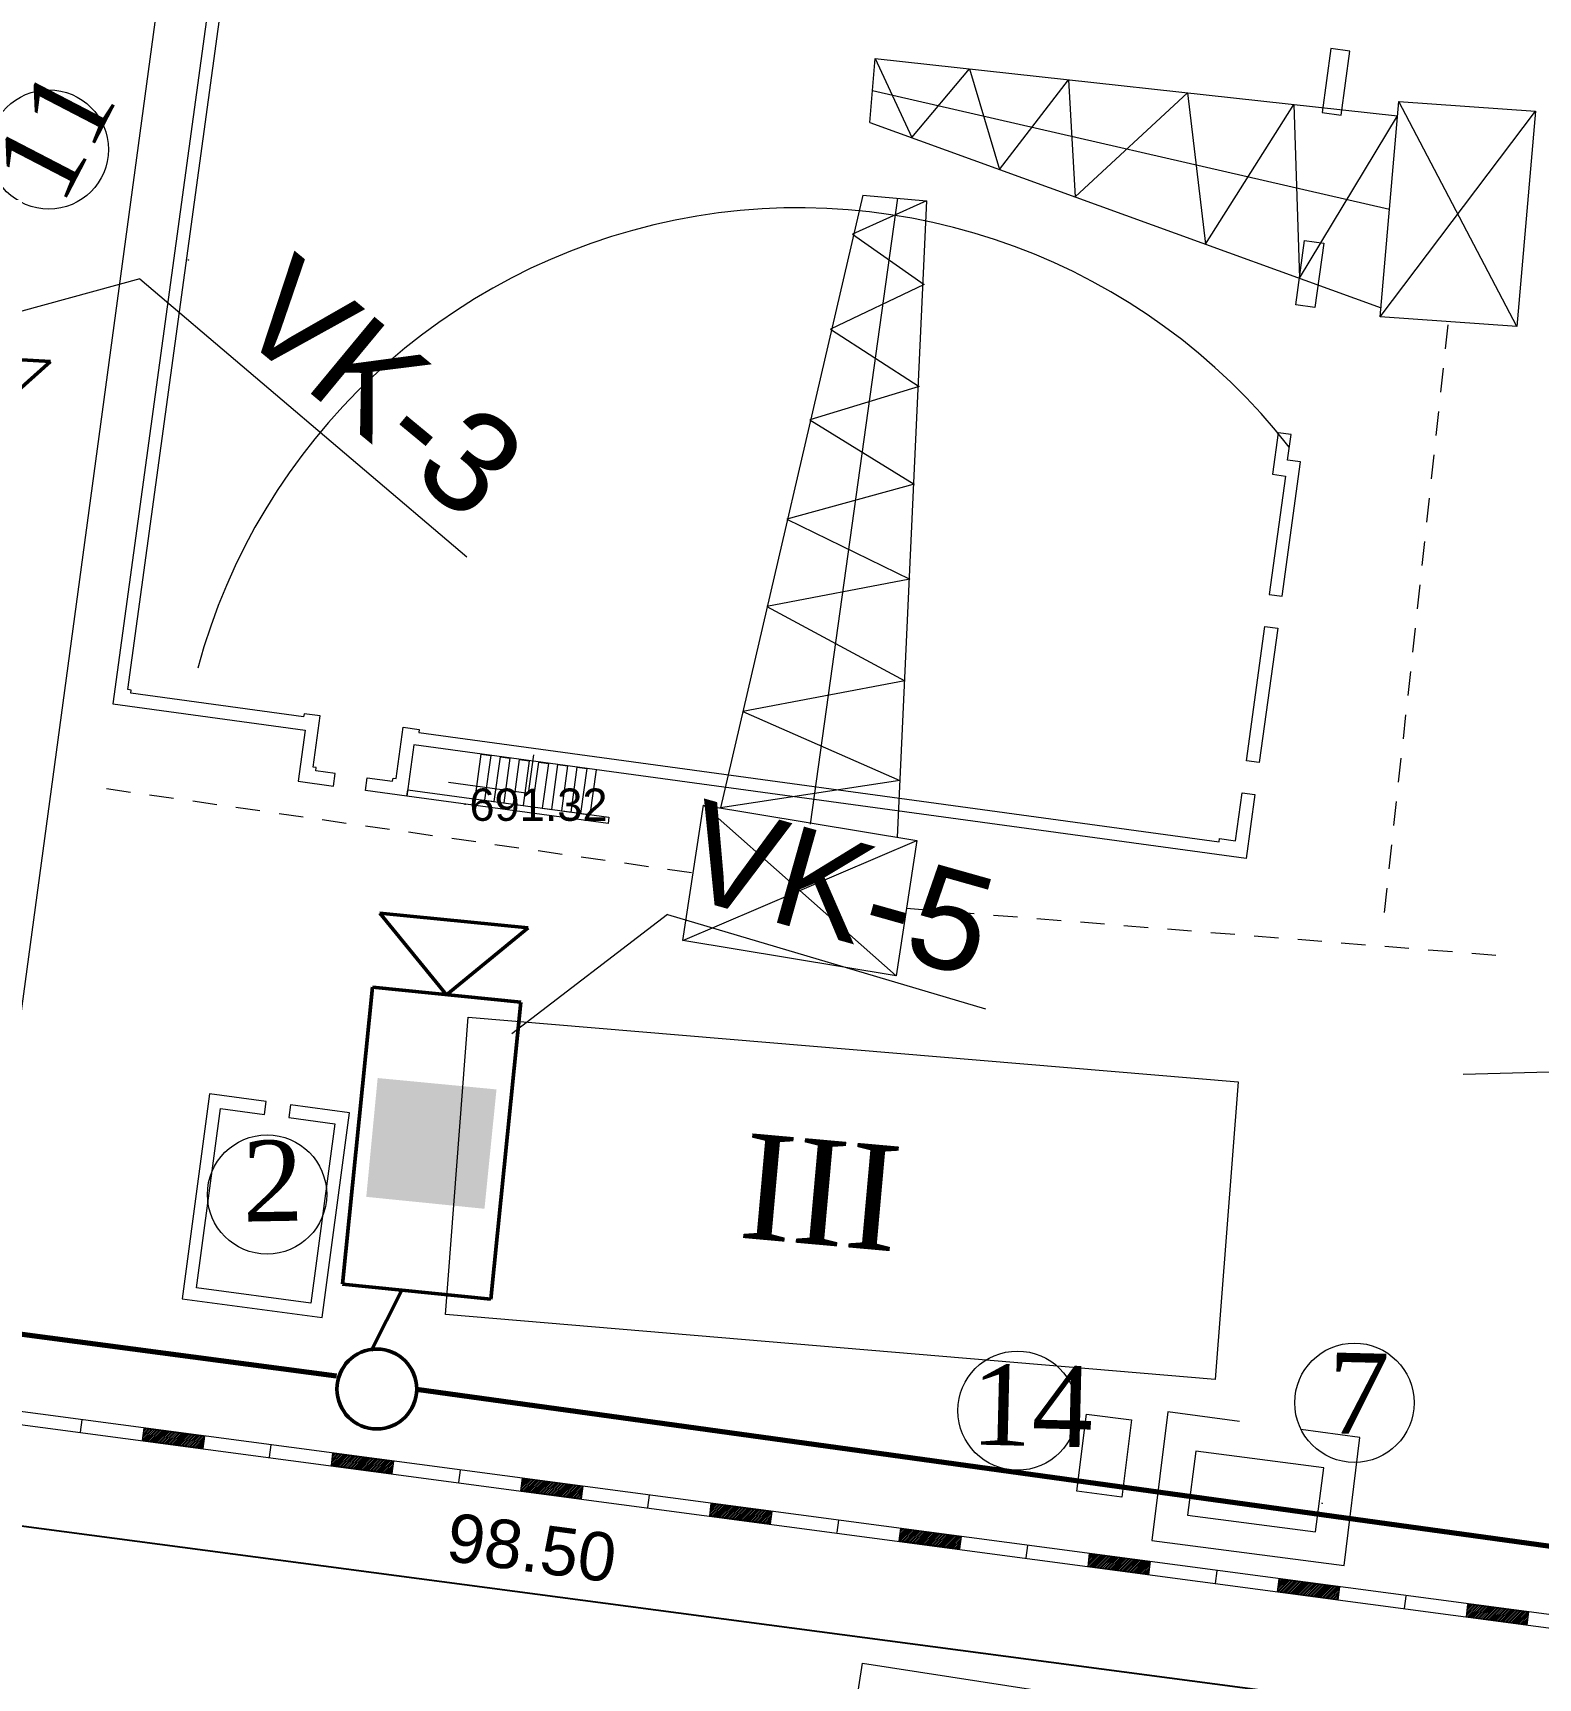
# Model space of a CAD drawing. Header units: feet. Extents: x 3381 to 682707, y 675186 to 4374675.
# Drawn here: x 681288.3 to 681334.9, y 4373040 to 4373091 of the extents above; entities that cross this region are included whole.
import ezdxf

# ---------------------------------------------------------------- set-up
doc = ezdxf.new("R2010")
doc.units = ezdxf.units.FT
doc.header["$MEASUREMENT"] = 0
doc.header["$PDMODE"] = 34
doc.header["$PDSIZE"] = 0.01
doc.linetypes.add('DUZ', pattern=[0])
doc.linetypes.add('JIS_02_0.7', pattern=[1.35, 0.75, -0.6])
doc.layers.get('0').update_dxf_attribs({"linetype": 'CONTINUOUS'})
doc.layers.get('Defpoints').update_dxf_attribs({"linetype": 'CONTINUOUS'})
for name, color, linetype in [('0_Point_Height', 2, 'CONTINUOUS'), ('0_Point_Point', 7, 'CONTINUOUS'), ('Layer8', 7, 'CONTINUOUS'), ('ramka', 7, 'CONTINUOUS')]:
    doc.layers.add(name, color=color, linetype=linetype)
doc.layers.add('_cp_basic_Shtamp_0.5', color=7, linetype='CONTINUOUS', lineweight=50)
doc.layers.add('Layer2_Ном._пера__1', color=7, linetype='CONTINUOUS', lineweight=15)
doc.styles.add('ARİAL', font='arial.ttf')
doc.styles.get("Standard").update_dxf_attribs({"font": 'arial.ttf', "height": 1.5})
doc.styles.add('style5', font='arialazlat.ttf', dxfattribs={"height": 400})
doc.linetypes.add('FENCELINE2', pattern='A,6.35,-2.54,[132,ltypeshp.shx,S=2.54,R=0,X=-2.54,Y=0],-2.54,25.4', length=36.83)
doc.dimstyles.new('ISO-25', dxfattribs={"dimtxt": 1.5, "dimasz": 1, "dimexe": 1.25, "dimexo": 0.625, "dimtad": 1, "dimtxsty": 'Standard', "dimblk": 'OBLIQUE', "dimcen": 2.5, "dimadec": 0, "dimazin": 0, "dimtfac": 1, "dimtmove": 0, "dimatfit": 3, "dimldrblk": 'OBLIQUE', "dimfxl": 1, "dimarcsym": 0})

# ---------------------------------------------------------------- blocks, each defined once
blk = doc.blocks.new('_Oblique')
at = {"color": 0, "linetype": 'ByBlock', "lineweight": -2}
blk.add_line((-0.5, -0.5), (0.5, 0.5), dxfattribs=at)
blk = doc.blocks.new('*D49')
at = {"color": 0, "lineweight": -2, "transparency": 16777216}
for p, q in [((681251.443, 4373044.258), (681249.932, 4373039.293)), ((681250.296, 4373040.489), (681342.296, 4373012.489)), ((681343.443, 4373016.258), (681341.932, 4373011.293))]:
    blk.add_line(p, q, dxfattribs=at)
at = {"layer": 'Defpoints', "color": 0, "lineweight": 30, "transparency": 16777216}
for p in [(681251.625, 4373044.856), (681343.625, 4373016.856), (681342.296, 4373012.489)]:
    blk.add_point(p, dxfattribs=at)
at = {"color": 0, "lineweight": -2, "transparency": 16777216}
for p, rotation in [((681250.296, 4373040.489), 163.072486935853), ((681342.296, 4373012.489), 343.072486935853)]:
    blk.add_blockref('_Oblique', p, dxfattribs=dict(at, rotation=rotation))
at = {"color": 0, "lineweight": 20, "transparency": 16777216, "insert": (681296.741, 4373027.95), "char_height": 1.5, "attachment_point": 5, "rotation": 343.0725}
blk.add_mtext('96,17', dxfattribs=at)
blk = doc.blocks.new('*D50')
at = {"color": 0, "lineweight": -2, "transparency": 16777216}
for p, q in [((681294.069, 4373129.141), (681290.458, 4373130.989)), ((681291.571, 4373130.419), (681248.571, 4373046.419)), ((681251.069, 4373045.141), (681247.458, 4373046.989))]:
    blk.add_line(p, q, dxfattribs=at)
at = {"layer": 'Defpoints', "color": 0, "lineweight": 30, "transparency": 16777216}
for p in [(681294.625, 4373128.856), (681248.571, 4373046.419), (681251.625, 4373044.856)]:
    blk.add_point(p, dxfattribs=at)
at = {"color": 0, "lineweight": -2, "transparency": 16777216}
for p, rotation in [((681291.571, 4373130.419), 62.89187712919826), ((681248.571, 4373046.419), 242.8918771291982)]:
    blk.add_blockref('_Oblique', p, dxfattribs=dict(at, rotation=rotation))
at = {"color": 0, "lineweight": 18, "transparency": 16777216, "insert": (681268.359, 4373088.424), "char_height": 1.5, "attachment_point": 5, "rotation": 62.8919}
blk.add_mtext('94,37', dxfattribs=at)
blk = doc.blocks.new('*D52')
at = {"color": 0, "lineweight": -2, "transparency": 16777216}
for p, q in [((681289.678, 4373121.003), (681282.765, 4373124.542)), ((681248.831, 4373055.509), (681283.878, 4373123.972)), ((681254.632, 4373052.54), (681247.719, 4373056.079))]:
    blk.add_line(p, q, dxfattribs=at)
at = {"layer": 'Defpoints', "color": 0, "lineweight": 30, "transparency": 16777216}
for p in [(681283.878, 4373123.972), (681290.235, 4373120.718), (681255.188, 4373052.255)]:
    blk.add_point(p, dxfattribs=at)
at = {"color": 0, "lineweight": -2, "transparency": 16777216}
for p, rotation in [((681283.878, 4373123.972), 62.89187712935262), ((681248.831, 4373055.509), 242.8918771293526)]:
    blk.add_blockref('_Oblique', p, dxfattribs=dict(at, rotation=rotation))
at = {"color": 0, "lineweight": 18, "transparency": 16777216, "insert": (681266.349, 4373092.782), "char_height": 1.5, "attachment_point": 5, "rotation": 62.8919}
blk.add_mtext('{\\fArial|b0|i0|c238|p34;77.0}', dxfattribs=at)
blk = doc.blocks.new('*D55')
at = {"color": 0, "lineweight": -2, "transparency": 16777216}
for p, q in [((681255.071, 4373051.566), (681254.588, 4373047.918)), ((681254.752, 4373049.157), (681352.372, 4373036.234)), ((681352.691, 4373038.642), (681352.208, 4373034.994))]:
    blk.add_line(p, q, dxfattribs=at)
at = {"layer": 'Defpoints', "color": 0, "lineweight": 30, "transparency": 16777216}
for p in [(681255.153, 4373052.186), (681352.773, 4373039.262), (681352.372, 4373036.234)]:
    blk.add_point(p, dxfattribs=at)
at = {"color": 0, "lineweight": -2, "transparency": 16777216}
for p, rotation in [((681254.752, 4373049.157), 172.4585361197717), ((681352.372, 4373036.234), 352.4585361197717)]:
    blk.add_blockref('_Oblique', p, dxfattribs=dict(at, rotation=rotation))
at = {"color": 0, "lineweight": 20, "transparency": 16777216, "insert": (681303.745, 4373044.074), "char_height": 1.5, "attachment_point": 5, "rotation": 352.4585}
blk.add_mtext('{\\fArial|b0|i0|c238|p34;98.50}', dxfattribs=at)
blk = doc.blocks.new('V-V2')
at = {"ltscale": 0.5}
for color, points in [(3, [(750.4, 202.2), (550.4, 201.2), (550.4, 1.2), (750.4, 2.2)]), (2, [(950.4, 203.1), (750.4, 202.2), (750.4, 2.2), (951.4, 3.1)]), (5, [(750.4, 2.2), (550.4, 1.2), (550.3, -196.8), (750.3, -196.8)]), (7, [(951.4, 3.1), (750.4, 2.2), (750.3, -196.8), (952.3, -196.9)])]:
    blk.add_hatch(color=color, dxfattribs=at).paths.add_polyline_path(points)
for p, q in [((251.2, -48.8), (251.2, 251.2)), ((251.2, 251.2), (1251.2, 251.2)), ((1251.2, 251.2), (1251.2, -248.8)), ((1251.2, 1.2), (1501.2, 251.2)), ((1501.2, 251.2), (1501.2, -248.8)), ((1501.2, -248.8), (1251.2, 1.2)), ((251.2, -248.8), (251.2, -48.8)), ((1251.2, -248.8), (251.2, -248.8))]:
    blk.add_line(p, q)

msp = doc.modelspace()

# ---------------------------------------------------------------- hatches: boundary and pattern name
at = {"lineweight": 20}
h = msp.add_hatch(dxfattribs=at)
h.set_pattern_fill('ANSI31', scale=0.3, angle=-0.0118)
h.set_pattern_definition([(44.9882312419, (-4687.99984, -2847.630596), (-0.0265110571503, 0.02652195031993), [])])
h.paths.add_polyline_path([(681291.746, 4373047.784), (681293.621, 4373047.533), (681293.567, 4373047.15), (681291.703, 4373047.397)])
h = msp.add_hatch(dxfattribs=at)
h.set_pattern_fill('ANSI31', scale=0.3, angle=-0.0118)
h.set_pattern_definition([(44.9882312419, (-4682.151235, -2848.405492), (-0.0265110571503, 0.02652195031993), [])])
h.paths.add_polyline_path([(681297.595, 4373047.009), (681299.47, 4373046.758), (681299.416, 4373046.375), (681297.551, 4373046.622)])
h = msp.add_hatch(dxfattribs=at)
h.set_pattern_fill('ANSI31', scale=0.3, angle=-0.0118)
h.set_pattern_definition([(44.9882312419, (-4676.289382, -2849.18598), (-0.0265110571503, 0.02652195031993), [])])
h.paths.add_polyline_path([(681303.457, 4373046.229), (681305.332, 4373045.978), (681305.278, 4373045.595), (681303.413, 4373045.841)])
h = msp.add_hatch(dxfattribs=at)
h.set_pattern_fill('ANSI31', scale=0.3, angle=-0.0118)
h.set_pattern_definition([(44.9882312419, (-4670.440776, -2849.960875), (-0.0265110571503, 0.02652195031993), [])])
h.paths.add_polyline_path([(681309.305, 4373045.454), (681311.18, 4373045.203), (681311.127, 4373044.82), (681309.262, 4373045.067)])
h = msp.add_hatch(dxfattribs=at)
h.set_pattern_fill('ANSI31', scale=0.3, angle=-0.0118)
h.set_pattern_definition([(44.9882312419, (-4664.578924, -2850.74136), (-0.0265110571503, 0.02652195031993), [])])
h.paths.add_polyline_path([(681315.167, 4373044.673), (681317.042, 4373044.422), (681316.988, 4373044.039), (681315.124, 4373044.286)])
h = msp.add_hatch(dxfattribs=at)
h.set_pattern_fill('ANSI31', scale=0.3, angle=-0.0118)
h.set_pattern_definition([(44.9882312419, (-4658.73232, -2851.531298), (-0.0265110571503, 0.02652195031993), [])])
h.paths.add_polyline_path([(681321.015, 4373043.898), (681322.889, 4373043.649), (681322.835, 4373043.249), (681320.97, 4373043.496)])
h = msp.add_hatch(dxfattribs=at)
h.set_pattern_fill('ANSI31', scale=0.3, angle=-0.0118)
h.set_pattern_definition([(44.9882312419, (-4652.870467, -2852.311785), (-0.0265110571503, 0.02652195031993), [])])
h.paths.add_polyline_path([(681326.877, 4373043.121), (681328.752, 4373042.87), (681328.697, 4373042.469), (681326.832, 4373042.716)])
h = msp.add_hatch(dxfattribs=at)
h.set_pattern_fill('ANSI31', scale=0.3, angle=-0.0118)
h.set_pattern_definition([(44.9882312419, (-4647.022362, -2853.09044), (-0.0265110571503, 0.02652195031993), [])])
h.paths.add_polyline_path([(681332.726, 4373042.344), (681334.601, 4373042.093), (681334.545, 4373041.69), (681332.68, 4373041.937)])

# ---------------------------------------------------------------- linework, layer by layer
at = {"color": 7, "lineweight": 20}
for p, q in [((681295.69, 4373118.042, -716.5), (681287.709, 4373058.941, -716.5)), ((681296.523, 4373112.214, -716.5), (681290.786, 4373070.204, -716.5)), ((681291.25, 4373070.645, -716.5), (681296.852, 4373111.665, -716.5)), ((681328.477, 4373090.491, -716.5), (681328.207, 4373088.509, -716.5)), ((681329.072, 4373090.41, -716.5), (681328.477, 4373090.491, -716.5)), ((681328.801, 4373088.428, -716.5), (681329.072, 4373090.41, -716.5)), ((681328.207, 4373088.509, -716.5), (681328.801, 4373088.428, -716.5)), ((681327.394, 4373082.555, -716.5), (681327.666, 4373084.546, -716.5)), ((681327.666, 4373084.546, -716.5), (681328.26, 4373084.465, -716.5)), ((681328.26, 4373084.465, -716.5), (681327.988, 4373082.473, -716.5)), ((681327.988, 4373082.473, -716.5), (681327.394, 4373082.555, -716.5)), ((681326.854, 4373078.601, -716.5), (681326.678, 4373077.313, -716.5)), ((681327.25, 4373078.547, -716.5), (681326.854, 4373078.601, -716.5)), ((681327.142, 4373077.754, -716.5), (681327.25, 4373078.547, -716.5)), ((681326.97, 4373073.539, -716.5), (681327.538, 4373077.7, -716.5)), ((681327.538, 4373077.7, -716.5), (681327.142, 4373077.754, -716.5)), ((681327.074, 4373077.259, -716.5), (681326.574, 4373073.593, -716.5)), ((681326.678, 4373077.313, -716.5), (681327.074, 4373077.259, -716.5)), ((681326.574, 4373073.593, -716.5), (681326.97, 4373073.539, -716.5)), ((681325.87, 4373068.441, -716.5), (681326.438, 4373072.602, -716.5)), ((681326.835, 4373072.548, -716.5), (681326.266, 4373068.387, -716.5)), ((681326.438, 4373072.602, -716.5), (681326.835, 4373072.548, -716.5)), ((681291.349, 4373070.632, -716.5), (681291.25, 4373070.645, -716.5)), ((681291.335, 4373070.533, -716.5), (681291.349, 4373070.632, -716.5)), ((681296.686, 4373069.802, -716.5), (681291.335, 4373070.533, -716.5)), ((681290.786, 4373070.204, -716.5), (681296.731, 4373069.392, -716.5)), ((681296.699, 4373069.901, -716.5), (681296.686, 4373069.802, -716.5)), ((681297.195, 4373069.834, -716.5), (681296.699, 4373069.901, -716.5)), ((681296.978, 4373068.248, -716.5), (681297.195, 4373069.834, -716.5)), ((681296.731, 4373069.392, -716.5), (681296.514, 4373067.807, -716.5)), ((681299.554, 4373067.897, -716.5), (681299.771, 4373069.482, -716.5)), ((681299.771, 4373069.482, -716.5), (681300.266, 4373069.414, -716.5)), ((681300.266, 4373069.414, -716.5), (681300.253, 4373069.315, -716.5)), ((681300.253, 4373069.315, -716.5), (681325.023, 4373065.932, -716.5)), ((681300.1, 4373068.932, -716.5), (681299.883, 4373067.347, -716.5)), ((681325.86, 4373065.414, -716.5), (681300.1, 4373068.932, -716.5)), ((681301.991, 4373067.261, -716.5), (681302.18, 4373068.648, -716.5)), ((681302.18, 4373068.648, -716.5), (681302.477, 4373068.608, -716.5)), ((681302.477, 4373068.608, -716.5), (681302.288, 4373067.22, -716.5)), ((681302.585, 4373067.18, -716.5), (681302.775, 4373068.567, -716.5)), ((681302.775, 4373068.567, -716.5), (681303.072, 4373068.526, -716.5)), ((681303.072, 4373068.526, -716.5), (681302.883, 4373067.139, -716.5)), ((681303.18, 4373067.099, -716.5), (681303.369, 4373068.486, -716.5)), ((681303.369, 4373068.486, -716.5), (681303.666, 4373068.445, -716.5)), ((681303.666, 4373068.445, -716.5), (681303.477, 4373067.058, -716.5)), ((681303.774, 4373067.017, -716.5), (681303.964, 4373068.405, -716.5)), ((681303.964, 4373068.405, -716.5), (681304.261, 4373068.364, -716.5)), ((681304.261, 4373068.364, -716.5), (681304.071, 4373066.977, -716.5)), ((681304.369, 4373066.936, -716.5), (681304.558, 4373068.323, -716.5)), ((681304.558, 4373068.323, -716.5), (681304.855, 4373068.283, -716.5)), ((681326.266, 4373068.387, -716.5), (681325.87, 4373068.441, -716.5)), ((681296.514, 4373067.807, -716.5), (681297.608, 4373067.658, -716.5)), ((681297.077, 4373068.235, -716.5), (681296.978, 4373068.248, -716.5)), ((681297.064, 4373068.136, -716.5), (681297.077, 4373068.235, -716.5)), ((681297.662, 4373068.054, -716.5), (681297.064, 4373068.136, -716.5)), ((681297.608, 4373067.658, -716.5), (681297.662, 4373068.054, -716.5)), ((681298.599, 4373067.522, -716.5), (681298.653, 4373067.919, -716.5)), ((681298.653, 4373067.919, -716.5), (681299.442, 4373067.811, -716.5)), ((681299.442, 4373067.811, -716.5), (681299.455, 4373067.91, -716.5)), ((681299.455, 4373067.91, -716.5), (681299.554, 4373067.897, -716.5)), ((681304.855, 4373068.283, -716.5), (681304.666, 4373066.896, -716.5)), ((681304.963, 4373066.855, -716.5), (681305.153, 4373068.242, -716.5)), ((681305.153, 4373068.242, -716.5), (681305.45, 4373068.202, -716.5)), ((681305.45, 4373068.202, -716.5), (681305.26, 4373066.815, -716.5)), ((681305.558, 4373066.774, -716.5), (681305.747, 4373068.161, -716.5)), ((681299.883, 4373067.347, -716.5), (681298.599, 4373067.522, -716.5)), ((681299.883, 4373067.347, -716.5), (681299.91, 4373067.545, -716.5)), ((681306.111, 4373066.497, -716.5), (681299.883, 4373067.347, -716.5)), ((681299.91, 4373067.545, -716.5), (681306.138, 4373066.695, -716.5)), ((681325.532, 4373065.964, -716.5), (681325.735, 4373067.45, -716.5)), ((681325.735, 4373067.45, -716.5), (681326.131, 4373067.396, -716.5)), ((681326.131, 4373067.396, -716.5), (681325.86, 4373065.414, -716.5)), ((681302.288, 4373067.22, -716.5), (681302.585, 4373067.18, -716.5)), ((681302.883, 4373067.139, -716.5), (681303.18, 4373067.099, -716.5)), ((681303.477, 4373067.058, -716.5), (681303.774, 4373067.017, -716.5)), ((681304.071, 4373066.977, -716.5), (681304.369, 4373066.936, -716.5)), ((681304.666, 4373066.896, -716.5), (681304.963, 4373066.855, -716.5)), ((681305.26, 4373066.815, -716.5), (681305.558, 4373066.774, -716.5)), ((681306.138, 4373066.695, -716.5), (681306.111, 4373066.497, -716.5)), ((681325.023, 4373065.932, -716.5), (681325.036, 4373066.032, -716.5)), ((681325.036, 4373066.032, -716.5), (681325.532, 4373065.964, -716.5)), ((681289.819, 4373048.042, -716.5), (681289.768, 4373047.658, -716.5)), ((681295.668, 4373047.265, -716.5), (681295.616, 4373046.88, -716.5)), ((681301.53, 4373046.486, -716.5), (681301.479, 4373046.103, -716.5)), ((681307.378, 4373045.709, -716.5), (681307.327, 4373045.324, -716.5)), ((681313.24, 4373044.931, -716.5), (681313.189, 4373044.548, -716.5)), ((681319.088, 4373044.154, -716.5), (681319.037, 4373043.769, -716.5)), ((681324.949, 4373043.361, -716.5), (681324.898, 4373042.977, -716.5)), ((681330.797, 4373042.584, -716.5), (681330.746, 4373042.198, -716.5))]:
    msp.add_line(p, q, dxfattribs=at)
at = {"color": 1, "lineweight": 20}
for p, q in [((681314.208, 4373088.208), (681314.373, 4373090.183)), ((681314.373, 4373090.183), (681330.544, 4373088.409)), ((681314.373, 4373090.183), (681315.514, 4373087.734)), ((681315.514, 4373087.734), (681317.297, 4373089.862)), ((681317.297, 4373089.862), (681318.22, 4373086.752)), ((681314.291, 4373089.195), (681330.296, 4373085.522)), ((681318.22, 4373086.752), (681320.357, 4373089.526)), ((681320.357, 4373089.526), (681320.568, 4373085.899)), ((681320.568, 4373085.899), (681324.039, 4373089.122)), ((681324.039, 4373089.122), (681324.597, 4373084.437)), ((681324.597, 4373084.437), (681327.333, 4373088.761)), ((681327.333, 4373088.761), (681327.506, 4373083.381)), ((681334.24, 4373081.886), (681330.582, 4373088.857)), ((681314.208, 4373088.208), (681330.034, 4373082.463)), ((681327.506, 4373083.381), (681330.544, 4373088.409)), ((681330.01, 4373082.188), (681334.812, 4373088.554)), ((681313.996, 4373085.956), (681309.591, 4373066.983)), ((681312.377, 4373066.482), (681315.075, 4373085.857)), ((681315.97, 4373085.775), (681313.674, 4373084.746)), ((681313.996, 4373085.956), (681315.97, 4373085.775)), ((681315.97, 4373085.775), (681315.057, 4373066.079)), ((681313.674, 4373084.746), (681315.889, 4373083.19)), ((681315.889, 4373083.19), (681312.997, 4373081.801)), ((681312.997, 4373081.801), (681315.736, 4373080.034)), ((681315.736, 4373080.034), (681312.354, 4373079.002)), ((681312.354, 4373079.002), (681315.588, 4373077.004)), ((681315.588, 4373077.004), (681311.645, 4373075.92)), ((681311.645, 4373075.92), (681315.446, 4373074.07)), ((681315.446, 4373074.07), (681311.024, 4373073.22)), ((681311.024, 4373073.22), (681315.293, 4373070.92)), ((681315.293, 4373070.92), (681310.277, 4373069.966)), ((681310.277, 4373069.966), (681315.143, 4373067.83)), ((681315.143, 4373067.83), (681309.591, 4373066.983)), ((681309.06, 4373067.071), (681315.03, 4373061.785)), ((681308.427, 4373062.878), (681315.663, 4373065.978))]:
    msp.add_line(p, q, dxfattribs=at)
at = {"color": 0, "linetype": 'DUZ', "lineweight": 18}
for p, q in [((681291.622, 4373083.362, -0.341), (681286.768, 4373082.035)), ((681307.95, 4373063.686, -0.341), (681303.128, 4373059.989, -684.469))]:
    msp.add_line(p, q, dxfattribs=at)
at = {"linetype": 'DUZ', "lineweight": 18}
for p, q in [((681291.622, 4373083.362, -0.341), (681301.739, 4373074.757, -0.341)), ((681307.95, 4373063.686, -0.341), (681317.796, 4373060.767, -0.341)), ((681332.573, 4373058.739, -0.341), (681345.849, 4373059.101, -0.341))]:
    msp.add_line(p, q, dxfattribs=at)
at = {"color": 1, "linetype": 'JIS_02_0.7', "lineweight": 20}
for p, q in [((681330.143, 4373063.751), (681332.125, 4373082.037)), ((681290.582, 4373067.582), (681308.743, 4373064.975)), ((681315.346, 4373063.882), (681334.082, 4373062.387))]:
    msp.add_line(p, q, dxfattribs=at)
at = {"lineweight": 20}
msp.add_line((681303.645, 4373067.434, -716.5), (681303.807, 4373068.623, -716.5), dxfattribs=at)
at = {"color": 7, "lineweight": 70}
for p, q in [((681260.378, 4373054.35), (681297.705, 4373049.401, -684.469)), ((681300.185, 4373048.994, -684.469), (681349.009, 4373042.23))]:
    msp.add_line(p, q, dxfattribs=at)
at = {"lineweight": 40}
msp.add_line((681298.776, 4373050.176, -684.469), (681299.726, 4373052.053, -684.469), dxfattribs=at)
at = {"color": 7, "lineweight": 20, "elevation": -716.5}
for points in [[(681354.278, 4373105.841), (681354.452, 4373106.203), (681329.129, 4373115.884), (681290.235, 4373120.718), (681255.189, 4373052.255), (681352.738, 4373039.266), (681368.515, 4373079.183), (681368.156, 4373079.325), (681352.479, 4373039.719), (681255.825, 4373052.557), (681290.514, 4373120.284), (681329.029, 4373115.511), (681354.278, 4373105.841)], [(681294.117, 4373057.679), (681295.475, 4373057.497), (681295.528, 4373057.893), (681293.774, 4373058.128), (681292.924, 4373051.785), (681297.257, 4373051.204), (681298.054, 4373057.161), (681298.105, 4373057.548), (681296.279, 4373057.792), (681296.226, 4373057.396), (681297.656, 4373057.204), (681296.912, 4373051.654), (681293.373, 4373052.128), (681294.117, 4373057.679)], [(681291.747, 4373047.786), (681293.62, 4373047.537), (681293.569, 4373047.152), (681291.703, 4373047.401), (681291.747, 4373047.786)], [(681297.595, 4373047.009), (681299.468, 4373046.76), (681299.417, 4373046.375), (681297.552, 4373046.624), (681297.595, 4373047.009)], [(681303.457, 4373046.23), (681305.33, 4373045.982), (681305.279, 4373045.597), (681303.414, 4373045.845), (681303.457, 4373046.23)], [(681309.305, 4373045.454), (681311.179, 4373045.205), (681311.127, 4373044.82), (681309.262, 4373045.068), (681309.305, 4373045.454)], [(681315.167, 4373044.675), (681317.041, 4373044.426), (681316.99, 4373044.041), (681315.124, 4373044.29), (681315.167, 4373044.675)], [(681321.015, 4373043.898), (681322.889, 4373043.649), (681322.836, 4373043.25), (681320.97, 4373043.498), (681321.015, 4373043.898)], [(681326.878, 4373043.12), (681328.751, 4373042.871), (681328.698, 4373042.471), (681326.833, 4373042.719), (681326.876, 4373043.105)], [(681332.726, 4373042.343), (681334.6, 4373042.094), (681334.546, 4373041.691), (681332.68, 4373041.939), (681332.724, 4373042.324)]]:
    msp.add_lwpolyline(points, dxfattribs=at)
at = {"color": 1, "lineweight": 20}
for points in [[(681330.01, 4373082.188), (681330.582, 4373088.857), (681334.812, 4373088.554), (681334.24, 4373081.886)], [(681309.06, 4373067.071), (681315.663, 4373065.978), (681315.03, 4373061.785), (681308.427, 4373062.878)]]:
    msp.add_lwpolyline(points, close=True, dxfattribs=at)
at = {"color": 7, "lineweight": 20}
for points in [[(681325.608, 4373058.5), (681324.903, 4373049.293), (681301.079, 4373051.3), (681301.784, 4373060.507)], [(681313.984, 4373040.505), (681328.249, 4373038.295), (681327.517, 4373033.569), (681313.252, 4373035.779)]]:
    msp.add_lwpolyline(points, close=True, dxfattribs=at)
at = {"color": 7, "linetype": 'DUZ', "lineweight": 20, "ltscale": 0.5, "flags": 128}
for points, elevation in [([(681322.309, 4373048.035), (681322.01, 4373045.645), (681320.622, 4373045.83), (681320.921, 4373048.22)], -716.5), ([(681328.265, 4373046.551), (681324.299, 4373047.07), (681324.04, 4373045.087), (681328.006, 4373044.568)], -28.5)]:
    msp.add_lwpolyline(points, close=True, dxfattribs=dict(at, elevation=elevation))
at = {"color": 7, "linetype": 'FENCELINE2', "lineweight": 20, "ltscale": 0.05, "elevation": -28.5, "flags": 128}
msp.add_lwpolyline([(681325.651, 4373047.992), (681323.43, 4373048.288), (681322.941, 4373044.307), (681328.891, 4373043.529), (681329.38, 4373047.495), (681327.549, 4373047.739)], dxfattribs=at)
at = {"color": 7, "linetype": 'DUZ', "lineweight": 20}
for centre in [(681288.799, 4373087.366, 1356.5), (681295.554, 4373055.017, -3529.313), (681318.781, 4373048.324, 8943.688), (681329.209, 4373048.569, 7736.966)]:
    msp.add_circle(centre, 1.846, dxfattribs=at)
at = {"color": 1, "linetype": 'DUZ', "lineweight": 50}
msp.add_circle((681298.951, 4373048.994, -684.469), 1.235, dxfattribs=at)
at = {"color": 1, "lineweight": 20}
msp.add_arc((681312.01, 4373066.299, -1433), 19.263, 37.9704, 164.921, dxfattribs=at)
at = {"linetype": 'Continuous'}
for points, knots in [([(681303.597, 4373250.826, -716.5), (681305.418, 4373247.355, -716.5), (681311.724, 4373235.337, -716.5), (681321.621, 4373217.356, -716.5), (681335.616, 4373198.092, -716.5), (681346.387, 4373177.894, -716.5), (681357.351, 4373160.008, -716.5), (681366.478, 4373142.605, -716.5), (681379.893, 4373124.084, -716.5), (681396.493, 4373109.795, -716.5), (681408.028, 4373094.958, -716.5), (681415.958, 4373084.475, -716.5), (681427.276, 4373072.557, -716.5), (681435.525, 4373061.865, -716.5), (681439.969, 4373056.105, -716.5)], [0, 0, 0, 0, 11.75951, 40.72321, 61.46233, 83.054979, 109.290717, 124.392744, 141.962718, 177.533008, 189.558821, 198.276488, 216.955448, 238.768866, 238.768866, 238.768866, 238.768866]), ([(681308.355, 4373230.296, -716.5), (681304.415, 4373226.532, -716.5), (681303.886, 4373226.482, -716.5), (681302.297, 4373226.322, -716.5), (681301.234, 4373226.206, -716.5), (681298.282, 4373225.799, -716.5), (681296.405, 4373225.445, -716.5), (681293.627, 4373224.567, -716.5), (681292.676, 4373224.196, -716.5), (681291.185, 4373223.458, -716.5), (681290.626, 4373223.142, -716.5), (681289.465, 4373222.387, -716.5), (681288.877, 4373221.94, -716.5), (681287.762, 4373220.99, -716.5), (681287.232, 4373220.487, -716.5), (681285.99, 4373219.215, -716.5), (681285.3, 4373218.429, -716.5), (681284.189, 4373217.111, -716.5), (681283.755, 4373216.581, -716.5), (681282.899, 4373215.534, -716.5), (681282.474, 4373215.014, -716.5), (681281.208, 4373213.458, -716.5), (681280.375, 4373212.43, -716.5), (681277.896, 4373209.363, -716.5), (681276.268, 4373207.34, -716.5), (681273.359, 4373203.744, -716.5), (681272.083, 4373202.174, -716.5), (681270.047, 4373199.695, -716.5), (681269.306, 4373198.798, -716.5), (681267.873, 4373197.076, -716.5), (681267.184, 4373196.254, -716.5), (681265.956, 4373194.799, -716.5), (681265.422, 4373194.171, -716.5), (681264.053, 4373192.569, -716.5), (681263.179, 4373191.564, -716.5), (681261.747, 4373189.623, -716.5), (681261.161, 4373188.713, -716.5), (681260.395, 4373187.059, -716.5), (681260.146, 4373186.356, -716.5), (681259.913, 4373185.233, -716.5), (681259.859, 4373184.84, -716.5), (681259.81, 4373184.046, -716.5), (681259.816, 4373183.65, -716.5), (681259.935, 4373182.051, -716.5), (681260.25, 4373180.878, -716.5), (681260.963, 4373179.034, -716.5), (681261.299, 4373178.326, -716.5), (681262.025, 4373176.99, -716.5), (681262.416, 4373176.359, -716.5), (681263.704, 4373174.436, -716.5), (681264.651, 4373173.242, -716.5), (681266.115, 4373171.309, -716.5), (681266.666, 4373170.558, -716.5), (681267.667, 4373169.027, -716.5), (681268.115, 4373168.25, -716.5), (681268.785, 4373166.779, -716.5), (681269.026, 4373166.092, -716.5), (681269.372, 4373164.657, -716.5), (681269.476, 4373163.915, -716.5), (681269.554, 4373162.318, -716.5), (681269.508, 4373161.464, -716.5), (681269.244, 4373159.784, -716.5), (681269.028, 4373158.953, -716.5), (681268.232, 4373156.719, -716.5), (681267.5, 4373155.367, -716.5), (681266.027, 4373153.22, -716.5), (681265.373, 4373152.391, -716.5), (681263.983, 4373150.784, -716.5), (681263.244, 4373150.001, -716.5), (681261.742, 4373148.449, -716.5), (681260.981, 4373147.68, -716.5), (681259.658, 4373146.295, -716.5), (681259.094, 4373145.687, -716.5), (681257.999, 4373144.435, -716.5), (681257.47, 4373143.795, -716.5), (681255.931, 4373141.848, -716.5), (681254.966, 4373140.512, -716.5), (681253.266, 4373138.048, -716.5), (681252.519, 4373136.927, -716.5), (681251.049, 4373134.658, -716.5), (681250.33, 4373133.511, -716.5), (681248.23, 4373130.037, -716.5), (681246.903, 4373127.674, -716.5), (681244.507, 4373122.984, -716.5), (681243.428, 4373120.664, -716.5), (681241.764, 4373116.639, -716.5), (681241.128, 4373114.955, -716.5), (681239.97, 4373111.55, -716.5), (681239.448, 4373109.832, -716.5), (681238.434, 4373106.204, -716.5), (681237.952, 4373104.292, -716.5), (681237.168, 4373100.999, -716.5), (681236.853, 4373099.622, -716.5), (681236.24, 4373096.857, -716.5), (681235.945, 4373095.469, -716.5), (681235.52, 4373093.297, -716.5), (681235.374, 4373092.522, -716.5), (681235.136, 4373091.122, -716.5), (681235.041, 4373090.503, -716.5), (681234.801, 4373088.538, -716.5), (681234.725, 4373087.195, -716.5), (681234.727, 4373084.178, -716.5), (681234.849, 4373082.506, -716.5), (681235.289, 4373079.215, -716.5), (681235.605, 4373077.595, -716.5), (681236.245, 4373074.88, -716.5), (681236.539, 4373073.771, -716.5), (681237.104, 4373071.773, -716.5), (681237.369, 4373070.88, -716.5), (681237.862, 4373069.267, -716.5), (681238.088, 4373068.536, -716.5), (681238.584, 4373067.063, -716.5), (681238.853, 4373066.322, -716.5), (681239.309, 4373065.231, -716.5), (681239.466, 4373064.879, -716.5), (681239.968, 4373063.825, -716.5), (681240.33, 4373063.164, -716.5), (681241.011, 4373061.894, -716.5), (681241.33, 4373061.285, -716.5), (681241.729, 4373060.383, -716.5), (681241.85, 4373060.078, -716.5), (681242.037, 4373059.525, -716.5), (681242.107, 4373059.278, -716.5), (681242.23, 4373058.753, -716.5), (681242.282, 4373058.48, -716.5), (681242.416, 4373057.644, -716.5), (681242.479, 4373057.053, -716.5), (681240.294, 4373052.64, -716.5)], [0, 0, 0, 0, 1.504182, 1.504182, 4.512547, 4.512547, 9.897023, 9.897023, 12.795834, 12.795834, 14.604059, 14.604059, 16.662244, 16.662244, 18.72043, 18.72043, 21.69221, 21.69221, 23.690537, 23.690537, 25.688865, 25.688865, 29.68552, 29.68552, 37.678831, 37.678831, 43.858623, 43.858623, 47.338723, 47.338723, 50.479181, 50.479181, 52.843093, 52.843093, 56.452422, 56.452422, 59.343353, 59.343353, 61.301717, 61.301717, 62.310714, 62.310714, 63.319712, 63.319712, 66.426739, 66.426739, 68.50177, 68.50177, 70.576802, 70.576802, 75.092259, 75.092259, 77.984383, 77.984383, 80.876507, 80.876507, 83.368148, 83.368148, 85.859789, 85.859789, 88.693846, 88.693846, 91.527902, 91.527902, 96.504404, 96.504404, 99.813748, 99.813748, 103.123092, 103.123092, 106.359907, 106.359907, 108.778682, 108.778682, 111.197456, 111.197456, 116.035005, 116.035005, 120.025858, 120.025858, 124.016711, 124.016711, 131.998417, 131.998417, 139.538843, 139.538843, 144.840516, 144.840516, 150.142189, 150.142189, 155.992549, 155.992549, 160.212599, 160.212599, 164.43265, 164.43265, 166.77754, 166.77754, 168.584028, 168.584028, 172.423705, 172.423705, 177.221179, 177.221179, 182.018653, 182.018653, 185.384546, 185.384546, 188.140377, 188.140377, 190.397291, 190.397291, 192.654204, 192.654204, 193.73589, 193.73589, 195.899262, 195.899262, 198.062634, 198.062634, 199.190084, 199.190084, 200.13488, 200.13488, 201.079676, 201.079676, 202.923933, 202.923933, 202.923933, 202.923933]), ([(681312.258, 4373223.826, -716.5), (681304.696, 4373223.545, -716.5), (681304.166, 4373223.495, -716.5), (681302.589, 4373223.336, -716.5), (681301.551, 4373223.222, -716.5), (681298.751, 4373222.834, -716.5), (681297.043, 4373222.503, -716.5), (681294.625, 4373221.734, -716.5), (681293.817, 4373221.416, -716.5), (681292.568, 4373220.794, -716.5), (681292.1, 4373220.526, -716.5), (681290.951, 4373219.768, -716.5), (681290.28, 4373219.222, -716.5), (681288.97, 4373217.998, -716.5), (681288.332, 4373217.321, -716.5), (681287.069, 4373215.886, -716.5), (681286.443, 4373215.127, -716.5), (681284.296, 4373212.506, -716.5), (681282.817, 4373210.68, -716.5), (681279.889, 4373207.055, -716.5), (681278.44, 4373205.254, -716.5), (681274.053, 4373199.832, -716.5), (681271.076, 4373196.19, -716.5), (681267.357, 4373191.817, -716.5), (681266.873, 4373191.254, -716.5), (681265.931, 4373190.145, -716.5), (681265.475, 4373189.595, -716.5), (681264.488, 4373188.306, -716.5), (681263.99, 4373187.57, -716.5), (681263.304, 4373186.251, -716.5), (681263.077, 4373185.666, -716.5), (681262.889, 4373184.826, -716.5), (681262.85, 4373184.565, -716.5), (681262.813, 4373184.037, -716.5), (681262.815, 4373183.761, -716.5), (681262.899, 4373182.651, -716.5), (681263.13, 4373181.749, -716.5), (681263.681, 4373180.322, -716.5), (681263.926, 4373179.794, -716.5), (681264.463, 4373178.774, -716.5), (681264.757, 4373178.279, -716.5), (681265.841, 4373176.598, -716.5), (681266.734, 4373175.452, -716.5), (681268.252, 4373173.461, -716.5), (681268.865, 4373172.646, -716.5), (681270.035, 4373170.91, -716.5), (681270.59, 4373169.992, -716.5), (681271.336, 4373168.438, -716.5), (681271.583, 4373167.842, -716.5), (681271.993, 4373166.608, -716.5), (681272.154, 4373165.977, -716.5), (681272.511, 4373164.063, -716.5), (681272.58, 4373162.757, -716.5), (681272.41, 4373160.356, -716.5), (681272.209, 4373159.261, -716.5), (681271.607, 4373157.151, -716.5), (681271.206, 4373156.132, -716.5), (681270.252, 4373154.193, -716.5), (681269.7, 4373153.272, -716.5), (681268.32, 4373151.256, -716.5), (681267.456, 4373150.191, -716.5), (681265.672, 4373148.185, -716.5), (681264.751, 4373147.24, -716.5), (681263.085, 4373145.534, -716.5), (681262.335, 4373144.768, -716.5), (681261.158, 4373143.492, -716.5), (681260.713, 4373142.989, -716.5), (681259.841, 4373141.954, -716.5), (681259.415, 4373141.425, -716.5), (681258.161, 4373139.808, -716.5), (681257.357, 4373138.692, -716.5), (681255.83, 4373136.483, -716.5), (681255.103, 4373135.395, -716.5), (681253.682, 4373133.206, -716.5), (681252.987, 4373132.102, -716.5), (681250.957, 4373128.759, -716.5), (681249.677, 4373126.491, -716.5), (681247.301, 4373121.875, -716.5), (681246.204, 4373119.527, -716.5), (681244.55, 4373115.524, -716.5), (681243.933, 4373113.89, -716.5), (681242.811, 4373110.583, -716.5), (681242.302, 4373108.906, -716.5), (681241.305, 4373105.323, -716.5), (681240.825, 4373103.414, -716.5), (681240.054, 4373100.16, -716.5), (681239.748, 4373098.82, -716.5), (681239.156, 4373096.147, -716.5), (681238.873, 4373094.813, -716.5), (681238.458, 4373092.686, -716.5), (681238.309, 4373091.892, -716.5), (681238.076, 4373090.504, -716.5), (681237.986, 4373089.906, -716.5), (681237.849, 4373088.713, -716.5), (681237.8, 4373088.112, -716.5), (681237.705, 4373086.304, -716.5), (681237.714, 4373085.089, -716.5), (681237.903, 4373081.955, -716.5), (681238.183, 4373080.046, -716.5), (681238.973, 4373076.239, -716.5), (681239.481, 4373074.34, -716.5), (681240.227, 4373071.8, -716.5), (681240.42, 4373071.159, -716.5), (681240.813, 4373069.881, -716.5), (681241.011, 4373069.252, -716.5), (681241.406, 4373068.089, -716.5), (681241.601, 4373067.553, -716.5), (681241.952, 4373066.679, -716.5), (681242.101, 4373066.334, -716.5), (681242.382, 4373065.727, -716.5), (681242.514, 4373065.461, -716.5), (681242.794, 4373064.918, -716.5), (681242.94, 4373064.642, -716.5), (681243.391, 4373063.802, -716.5), (681243.707, 4373063.222, -716.5), (681244.232, 4373062.151, -716.5), (681244.449, 4373061.671, -716.5), (681244.768, 4373060.828, -716.5), (681244.886, 4373060.475, -716.5), (681245.083, 4373059.756, -716.5), (681245.161, 4373059.399, -716.5), (681245.355, 4373058.34, -716.5), (681245.432, 4373057.651, -716.5), (681245.51, 4373056.91, -716.5), (681245.519, 4373056.829, -716.5), (681247.253, 4373052.517, -716.5)], [0, 0, 0, 0, 1.519576, 1.519576, 4.558728, 4.558728, 9.930594, 9.930594, 12.837598, 12.837598, 14.698947, 14.698947, 17.596272, 17.596272, 20.493598, 20.493598, 23.430765, 23.430765, 30.540606, 30.540606, 37.650448, 37.650448, 51.870131, 51.870131, 53.943342, 53.943342, 56.016553, 56.016553, 58.839775, 58.839775, 61.186701, 61.186701, 62.257023, 62.257023, 63.327345, 63.327345, 66.426341, 66.426341, 68.26825, 68.26825, 70.110159, 70.110159, 74.62153, 74.62153, 77.595, 77.595, 80.568471, 80.568471, 82.304355, 82.304355, 84.04024, 84.04024, 87.512009, 87.512009, 90.504027, 90.504027, 93.496045, 93.496045, 96.488063, 96.488063, 100.372173, 100.372173, 104.256283, 104.256283, 107.517701, 107.517701, 109.618427, 109.618427, 111.719153, 111.719153, 115.920605, 115.920605, 119.858792, 119.858792, 123.796978, 123.796978, 131.673352, 131.673352, 139.553481, 139.553481, 144.894421, 144.894421, 150.235361, 150.235361, 156.190392, 156.190392, 160.321983, 160.321983, 164.453574, 164.453574, 166.899961, 166.899961, 168.797126, 168.797126, 170.694291, 170.694291, 174.488621, 174.488621, 180.488906, 180.488906, 186.48919, 186.48919, 188.508696, 188.508696, 190.528201, 190.528201, 192.322947, 192.322947, 193.52533, 193.52533, 194.478712, 194.478712, 195.432094, 195.432094, 197.338858, 197.338858, 198.784376, 198.784376, 199.759029, 199.759029, 200.733681, 200.733681, 202.682985, 202.682985, 202.923933, 202.923933, 202.923933, 202.923933])]:
    msp.add_open_spline(points, degree=3, knots=knots, dxfattribs=at)
at = {"layer": '0_Point_Point', "lineweight": 20}
for p in [(681293.121, 4373083.947, -21.849), (681301.684, 4373067.098, -25.184), (681328.209, 4373045.459, -28.911)]:
    msp.add_point(p, dxfattribs=at)
at = {"layer": 'Layer2_Ном._пера__1', "linetype": 'Continuous', "lineweight": 20}
msp.add_line((681303.645, 4373067.434, -716.5), (681301.168, 4373067.772, -716.5), dxfattribs=at)

# ---------------------------------------------------------------- block references
at = {"layer": '_cp_basic_Shtamp_0.5', "lineweight": 18, "xscale": 0.0092387357225419, "yscale": 0.0092387357225419, "zscale": 0.0092387357225419}
for p, rotation in [((681277.894, 4373089.609), 311.7243087651005), ((681299.966, 4373049.697, -684.469), 84.25539694956878), ((681299.966, 4373049.697, -684.469), 84.25539694956878), ((681299.966, 4373049.697, -684.469), 84.25539694956878), ((681299.966, 4373049.697, -684.469), 84.25539694956878)]:
    msp.add_blockref('V-V2', p, dxfattribs=dict(at, rotation=rotation))

# ---------------------------------------------------------------- texts
at = {"layer": '0_Point_Height', "color": 0, "lineweight": 20}
msp.add_text('691.32', height=1, dxfattribs=at).set_placement((681301.82, 4373066.584, -25.184))
at = {"layer": 'Layer8', "color": 0, "lineweight": 20, "attachment_point": 7, "style": 'style5'}
for s, insert, char_height, width, rotation in [('{\\fTimes New Roman|b0|i0|c238|p18;11}', (681289.206, 4373085.583, 1356.5), 2.5, 81.30669, 62.5631), ('{\\fTimes New Roman|b0|i0|c238|p18;2}', (681294.808, 4373054.175, -3529.313), 2.5, 81.30669, 1.0213), ('{\\fTimes New Roman|b0|i0|c238|p18;III}', (681310.11, 4373053.685), 3.25, 105.6987, 354.8726), ('{\\fTimes New Roman|b0|i0|c238|p18;7}', (681328.358, 4373047.628, 6860.554), 2.5, 81.30669, 358.6112), ('{\\fTimes New Roman|b0|i0|c238|p18;14}', (681317.319, 4373047.278, 8943.688), 2.5, 81.30669, 358.6112)]:
    msp.add_mtext(s, dxfattribs=dict(at, insert=insert, char_height=char_height, width=width, rotation=rotation))
at = {"layer": 'ramka', "color": 7, "linetype": 'DUZ', "lineweight": 18, "ltscale": 0.5, "char_height": 3.0918, "width": 59.68618, "attachment_point": 1, "style": 'ARİAL'}
for s, insert, rotation in [('VK-{\\fArial|b0|i0|c238|p34;3}', (681296.386, 4373084.251), 320.4005), ('VK-{\\fArial|b0|i0|c238|p34;5}', (681309.059, 4373067.283), 344.2748)]:
    msp.add_mtext(s, dxfattribs=dict(at, insert=insert, rotation=rotation))

# ---------------------------------------------------------------- dimensions: what is measured, and where the dimension line sits
at = {"color": 7, "lineweight": 18}
dim = msp.add_linear_dim(base=(681248.571, 4373046.419, -716.5), p1=(681294.625, 4373128.856, -716.5), p2=(681251.625, 4373044.856, -716.5), angle=242.8919, dimstyle='ISO-25', dxfattribs=at)
dim.commit()
dim.dimension.update_dxf_attribs({"geometry": '*D50', "text_midpoint": (681269.718, 4373087.729, -716.5), "dimtype": 161})
at = {"color": 3, "lineweight": 18}
dim = msp.add_linear_dim(base=(681283.878, 4373123.972, -716.5), p1=(681255.188, 4373052.255, -716.5), p2=(681290.235, 4373120.718, -716.5), angle=62.8919, text='{\\fArial|b0|i0|c238|p34;77.0}', dimstyle='ISO-25', dxfattribs=at)
dim.commit()
dim.dimension.update_dxf_attribs({"geometry": '*D52', "text_midpoint": (681267.587, 4373092.148, -716.5), "dimtype": 161})
at = {"color": 3, "lineweight": 20}
dim = msp.add_aligned_dim(p1=(681255.153, 4373052.186, -716.5), p2=(681352.773, 4373039.262, -716.5), distance=-3.055, text='{\\fArial|b0|i0|c238|p34;98.50}', dimstyle='ISO-25', dxfattribs=at)
dim.commit()
dim.dimension.update_dxf_attribs({"geometry": '*D55', "text_midpoint": (681303.745, 4373044.074, -716.5)})
at = {"color": 7, "lineweight": 20}
dim = msp.add_aligned_dim(p1=(681251.625, 4373044.856, -716.5), p2=(681343.625, 4373016.856, -716.5), distance=-4.564, dimstyle='ISO-25', dxfattribs=at)
dim.commit()
dim.dimension.update_dxf_attribs({"geometry": '*D49', "text_midpoint": (681296.741, 4373027.95, -716.5)})

doc.saveas('drawing.dxf')
